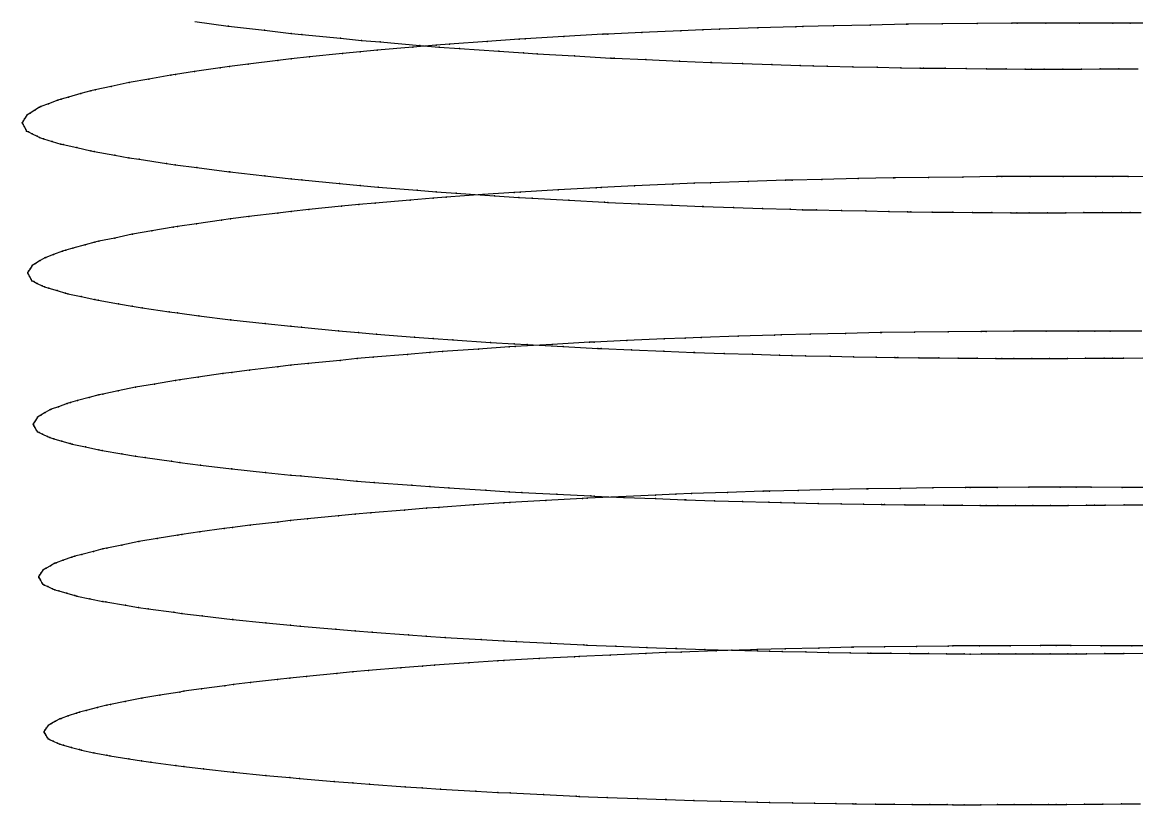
# Model space of a CAD drawing. Extents: x 0 to 4.67, y -4.5 to 1.66.
# Drawn here: x 0.237 to 0.756, y -3.523 to -3.159 of the extents above; entities that cross this region are included whole.
import ezdxf

# ---------------------------------------------------------------- set-up
doc = ezdxf.new("R2010")
doc.units = 0
doc.layers.get('0').update_dxf_attribs({"linetype": 'CONTINUOUS'})

msp = doc.modelspace()

# ---------------------------------------------------------------- linework, layer by layer
at = {"color": 4}
for points in [[(0.31706, -3.15829), (0.3325, -3.16037), (0.33269, -3.16039), (0.34942, -3.16234), (0.36186, -3.16379), (0.36692, -3.16429), (0.38496, -3.1661), (0.39471, -3.16707), (0.40336, -3.16781), (0.42192, -3.16938), (0.43089, -3.17015), (0.44043, -3.17082), (0.45871, -3.17212), (0.47023, -3.17294), (0.47661, -3.17331), (0.49403, -3.17431), (0.51092, -3.17528), (0.51252, -3.17537), (0.52723, -3.17603), (0.5429, -3.17674), (0.55758, -3.17739), (0.55793, -3.1774), (0.57232, -3.17787), (0.58606, -3.17832), (0.59919, -3.17874), (0.60519, -3.17894), (0.61173, -3.17907), (0.62371, -3.17932), (0.63517, -3.17956), (0.64614, -3.17978), (0.6551, -3.17997), (0.65666, -3.17998), (0.66678, -3.18008), (0.67655, -3.18017), (0.686, -3.18026), (0.69518, -3.18034), (0.70414, -3.18042), (0.7071, -3.18045), (0.71294, -3.18044), (0.72164, -3.18042), (0.7303, -3.1804), (0.73899, -3.18038), (0.7478, -3.18036), (0.75684, -3.18034)], [(0.76049, -3.15903), (0.75305, -3.15897), (0.74501, -3.15897), (0.72946, -3.15898), (0.71377, -3.15899), (0.7003, -3.15901), (0.69789, -3.15903), (0.68178, -3.1592), (0.66542, -3.15938), (0.64934, -3.15955), (0.64878, -3.15956), (0.63187, -3.15992), (0.61468, -3.16029), (0.60042, -3.1606), (0.59723, -3.1607), (0.57954, -3.16127), (0.56164, -3.16186), (0.55376, -3.16212), (0.54359, -3.16257), (0.52544, -3.16338), (0.50959, -3.1641), (0.50725, -3.16423), (0.48909, -3.16528), (0.47106, -3.16632), (0.46815, -3.16649), (0.45326, -3.16755), (0.43576, -3.16881), (0.42959, -3.16926), (0.41865, -3.17021), (0.40201, -3.17165), (0.39413, -3.17234), (0.38589, -3.17319), (0.3704, -3.1748), (0.36193, -3.17569), (0.35568, -3.17646), (0.34181, -3.17817), (0.33315, -3.17924), (0.32886, -3.17987), (0.31685, -3.18163), (0.30793, -3.18294), (0.30578, -3.18332), (0.29564, -3.1851), (0.28637, -3.18674), (0.28637, -3.18674), (0.27798, -3.18854), (0.27049, -3.19016), (0.26857, -3.19058), (0.26387, -3.19187), (0.25809, -3.19347), (0.25465, -3.19443), (0.2531, -3.195), (0.24882, -3.1966), (0.24526, -3.19794), (0.24467, -3.19817), (0.24243, -3.19956), (0.24027, -3.20093), (0.23871, -3.20193), (0.23866, -3.20197), (0.23766, -3.20359), (0.23702, -3.20468), (0.23668, -3.20527), (0.23658, -3.20548), (0.23667, -3.20568), (0.23693, -3.20621), (0.23742, -3.20715), (0.23821, -3.20864), (0.23859, -3.20934), (0.23941, -3.20975), (0.24112, -3.21059), (0.24346, -3.21172), (0.2446, -3.21227), (0.24654, -3.21288), (0.25054, -3.21412), (0.25459, -3.21536), (0.25561, -3.2156), (0.26202, -3.21706), (0.26851, -3.21852), (0.27006, -3.21881), (0.27978, -3.22058), (0.2863, -3.22176), (0.29106, -3.22249), (0.30383, -3.22444), (0.30786, -3.22505), (0.31795, -3.22637), (0.33309, -3.22835), (0.33328, -3.22837), (0.34968, -3.23022), (0.36187, -3.23159), (0.36683, -3.23207), (0.3845, -3.23378), (0.39406, -3.23471), (0.40254, -3.23541), (0.42073, -3.2369), (0.42953, -3.23762), (0.43888, -3.23827), (0.45679, -3.2395), (0.46808, -3.24027), (0.47433, -3.24062), (0.49141, -3.24158), (0.50797, -3.2425), (0.50953, -3.24258), (0.52394, -3.24321), (0.53931, -3.24388), (0.5537, -3.2445), (0.55404, -3.24451), (0.56814, -3.24496), (0.58161, -3.24538), (0.59448, -3.24579), (0.60036, -3.24597), (0.60677, -3.2461), (0.61851, -3.24634), (0.62974, -3.24657), (0.6405, -3.24678), (0.64928, -3.24696), (0.65081, -3.24697), (0.66073, -3.24706), (0.6703, -3.24715), (0.67956, -3.24723), (0.68856, -3.24732), (0.69734, -3.24739), (0.70024, -3.24742), (0.70597, -3.24741), (0.7145, -3.24739), (0.72298, -3.24738), (0.7315, -3.24736), (0.74014, -3.24734), (0.74899, -3.24732), (0.75299, -3.24731), (0.75819, -3.24725)], [(0.76733, -3.2306), (0.75217, -3.2305), (0.74489, -3.23045), (0.73702, -3.23046), (0.72179, -3.23048), (0.70642, -3.23051), (0.69323, -3.23054), (0.69087, -3.23056), (0.67509, -3.23074), (0.65907, -3.23092), (0.64333, -3.2311), (0.64278, -3.23111), (0.62622, -3.23147), (0.60938, -3.23184), (0.59542, -3.23215), (0.59229, -3.23225), (0.57497, -3.23281), (0.55745, -3.23339), (0.54973, -3.23365), (0.53977, -3.23409), (0.52199, -3.23488), (0.50648, -3.23558), (0.50418, -3.23571), (0.4864, -3.23673), (0.46875, -3.23774), (0.46589, -3.23791), (0.45131, -3.23894), (0.43417, -3.24016), (0.42813, -3.24059), (0.41742, -3.24151), (0.40112, -3.2429), (0.39341, -3.24357), (0.38534, -3.24439), (0.37017, -3.24595), (0.36188, -3.2468), (0.35575, -3.24754), (0.34217, -3.24919), (0.33369, -3.25022), (0.32949, -3.25082), (0.31773, -3.25252), (0.30899, -3.25379), (0.30689, -3.25415), (0.29696, -3.25586), (0.28789, -3.25744), (0.28788, -3.25744), (0.27967, -3.25917), (0.27233, -3.26072), (0.27045, -3.26113), (0.26585, -3.26236), (0.26019, -3.26389), (0.25682, -3.26482), (0.2553, -3.26537), (0.25111, -3.26689), (0.24763, -3.26818), (0.24704, -3.2684), (0.24485, -3.26973), (0.24274, -3.27103), (0.24121, -3.272), (0.24116, -3.27204), (0.24018, -3.27358), (0.23955, -3.27461), (0.23922, -3.27519), (0.23913, -3.27542), (0.23921, -3.27563), (0.23947, -3.27614), (0.23995, -3.27704), (0.24072, -3.27845), (0.2411, -3.27911), (0.24189, -3.27951), (0.24357, -3.28032), (0.24586, -3.28141), (0.24698, -3.28193), (0.24888, -3.28252), (0.25279, -3.28371), (0.25676, -3.28489), (0.25776, -3.28512), (0.26404, -3.28651), (0.27039, -3.2879), (0.27192, -3.28818), (0.28143, -3.28986), (0.28782, -3.29099), (0.29248, -3.29168), (0.30498, -3.29353), (0.30893, -3.29411), (0.31881, -3.29537), (0.33363, -3.29724), (0.33382, -3.29726), (0.34987, -3.29901), (0.36182, -3.30031), (0.36667, -3.30077), (0.38398, -3.30239), (0.39334, -3.30326), (0.40164, -3.30392), (0.41945, -3.30534), (0.42807, -3.30602), (0.43723, -3.30663), (0.45477, -3.3078), (0.46583, -3.30853), (0.47195, -3.30886), (0.48867, -3.30977), (0.50489, -3.31064), (0.50641, -3.31072), (0.52053, -3.31132), (0.53558, -3.31195), (0.54967, -3.31254), (0.55, -3.31255), (0.56381, -3.31297), (0.577, -3.31338), (0.58961, -3.31376), (0.59536, -3.31393), (0.60164, -3.31406), (0.61314, -3.31429), (0.62413, -3.3145), (0.63467, -3.31471), (0.64326, -3.31487), (0.64477, -3.31489), (0.65448, -3.31498), (0.66385, -3.31506), (0.67292, -3.31514), (0.68173, -3.31522), (0.69034, -3.31529), (0.69317, -3.31532), (0.69878, -3.31531), (0.70713, -3.3153), (0.71544, -3.31528), (0.72378, -3.31527), (0.73224, -3.31525), (0.74091, -3.31523), (0.74483, -3.31522), (0.74992, -3.31516), (0.75893, -3.31505)], [(0.75847, -3.30266), (0.74364, -3.30258), (0.73651, -3.30254), (0.72881, -3.30255), (0.7139, -3.30259), (0.69887, -3.30263), (0.68597, -3.30267), (0.68365, -3.30269), (0.66822, -3.30287), (0.65254, -3.30306), (0.63714, -3.30326), (0.63661, -3.30327), (0.6204, -3.30362), (0.60393, -3.30399), (0.59027, -3.3043), (0.58721, -3.3044), (0.57026, -3.30495), (0.55312, -3.30552), (0.54556, -3.30578), (0.53582, -3.3062), (0.51843, -3.30698), (0.50325, -3.30766), (0.501, -3.30779), (0.4836, -3.30877), (0.46633, -3.30976), (0.46354, -3.30992), (0.44927, -3.31092), (0.4325, -3.3121), (0.4266, -3.31252), (0.41612, -3.3134), (0.40017, -3.31475), (0.39262, -3.3154), (0.38472, -3.31619), (0.36989, -3.31768), (0.36177, -3.31851), (0.35578, -3.31922), (0.34249, -3.3208), (0.3342, -3.3218), (0.33008, -3.32238), (0.31858, -3.324), (0.31003, -3.32523), (0.30797, -3.32557), (0.29825, -3.32722), (0.28938, -3.32873), (0.28937, -3.32874), (0.28134, -3.33039), (0.27416, -3.33188), (0.27232, -3.33227), (0.26782, -3.33345), (0.26228, -3.33492), (0.25898, -3.3358), (0.25749, -3.33633), (0.2534, -3.33779), (0.24999, -3.33902), (0.24942, -3.33923), (0.24727, -3.3405), (0.2452, -3.34174), (0.24371, -3.34267), (0.24366, -3.34271), (0.24271, -3.34416), (0.24209, -3.34515), (0.24176, -3.34572), (0.24167, -3.34595), (0.24175, -3.34617), (0.242, -3.34667), (0.24247, -3.34753), (0.24324, -3.34886), (0.2436, -3.34948), (0.24438, -3.34987), (0.24602, -3.35066), (0.24826, -3.35169), (0.24936, -3.35219), (0.25122, -3.35276), (0.25504, -3.35389), (0.25892, -3.35502), (0.2599, -3.35524), (0.26605, -3.35657), (0.27226, -3.35789), (0.27375, -3.35815), (0.28306, -3.35976), (0.28931, -3.36082), (0.29387, -3.36148), (0.3061, -3.36323), (0.30996, -3.36378), (0.31963, -3.36497), (0.33413, -3.36674), (0.33432, -3.36676), (0.35003, -3.36842), (0.36171, -3.36964), (0.36646, -3.37007), (0.3834, -3.3716), (0.39256, -3.37243), (0.40067, -3.37305), (0.4181, -3.37439), (0.42653, -3.37504), (0.43549, -3.37561), (0.45265, -3.37671), (0.46348, -3.3774), (0.46946, -3.37772), (0.48583, -3.37857), (0.50169, -3.37939), (0.50318, -3.37947), (0.517, -3.38004), (0.53172, -3.38064), (0.5455, -3.38119), (0.54583, -3.3812), (0.55934, -3.38161), (0.57225, -3.38199), (0.58458, -3.38235), (0.59021, -3.38252), (0.59635, -3.38264), (0.6076, -3.38285), (0.61836, -3.38306), (0.62867, -3.38325), (0.63708, -3.38341), (0.63855, -3.38342), (0.64805, -3.38351), (0.65722, -3.38359), (0.66609, -3.38367), (0.67471, -3.38374), (0.68313, -3.38381), (0.68591, -3.38384), (0.6914, -3.38383), (0.69957, -3.38382), (0.7077, -3.38381), (0.71586, -3.38379), (0.72413, -3.38378), (0.73262, -3.38376), (0.73645, -3.38376), (0.74143, -3.3837), (0.75025, -3.3836), (0.75923, -3.38349)], [(0.76391, -3.37548), (0.74932, -3.3754), (0.73482, -3.37533), (0.72786, -3.3753), (0.72033, -3.37532), (0.70576, -3.37537), (0.69107, -3.37542), (0.67846, -3.37547), (0.6762, -3.3755), (0.66112, -3.37568), (0.64579, -3.37588), (0.63074, -3.37608), (0.63021, -3.37609), (0.61438, -3.37644), (0.59828, -3.37681), (0.58493, -3.37712), (0.58194, -3.37722), (0.56537, -3.37776), (0.54861, -3.37832), (0.54123, -3.37857), (0.53171, -3.37899), (0.51471, -3.37974), (0.49987, -3.38041), (0.49768, -3.38053), (0.48068, -3.38149), (0.46379, -3.38245), (0.46106, -3.38261), (0.44712, -3.38357), (0.43073, -3.38471), (0.42496, -3.38512), (0.41471, -3.38596), (0.39913, -3.38727), (0.39175, -3.38789), (0.38403, -3.38865), (0.36953, -3.39009), (0.3616, -3.39088), (0.35574, -3.39156), (0.34275, -3.39308), (0.33465, -3.39404), (0.33063, -3.3946), (0.31938, -3.39616), (0.31102, -3.39733), (0.30902, -3.39766), (0.29952, -3.39924), (0.29084, -3.4007), (0.29084, -3.4007), (0.28298, -3.40228), (0.27597, -3.40371), (0.27417, -3.40408), (0.26977, -3.40521), (0.26436, -3.40661), (0.26114, -3.40746), (0.25968, -3.40796), (0.25568, -3.40935), (0.25234, -3.41053), (0.25179, -3.41073), (0.24969, -3.41193), (0.24767, -3.41312), (0.24621, -3.41401), (0.24616, -3.41405), (0.24523, -3.41542), (0.24462, -3.41636), (0.2443, -3.41692), (0.24422, -3.41716), (0.2443, -3.41738), (0.24454, -3.41787), (0.245, -3.41869), (0.24574, -3.41994), (0.2461, -3.42052), (0.24686, -3.42091), (0.24846, -3.42166), (0.25065, -3.42265), (0.25173, -3.42312), (0.25355, -3.42367), (0.25728, -3.42476), (0.26108, -3.42583), (0.26203, -3.42604), (0.26804, -3.42731), (0.27411, -3.42856), (0.27557, -3.42881), (0.28467, -3.43033), (0.29078, -3.43133), (0.29523, -3.43196), (0.30719, -3.43361), (0.31096, -3.43413), (0.32041, -3.43525), (0.33459, -3.43692), (0.33476, -3.43694), (0.35012, -3.43851), (0.36154, -3.43966), (0.36618, -3.44007), (0.38273, -3.44151), (0.39169, -3.44228), (0.39962, -3.44288), (0.41666, -3.44414), (0.4249, -3.44474), (0.43365, -3.44529), (0.45043, -3.44633), (0.461, -3.44697), (0.46685, -3.44727), (0.48285, -3.44808), (0.49835, -3.44885), (0.49981, -3.44892), (0.51331, -3.44946), (0.5277, -3.45002), (0.54117, -3.45055), (0.54149, -3.45056), (0.5547, -3.45094), (0.56731, -3.4513), (0.57937, -3.45165), (0.58487, -3.4518), (0.59087, -3.45191), (0.60187, -3.45212), (0.61238, -3.45231), (0.62245, -3.4525), (0.63068, -3.45265), (0.63211, -3.45266), (0.6414, -3.45274), (0.65036, -3.45282), (0.65904, -3.4529), (0.66746, -3.45297), (0.67569, -3.45304), (0.6784, -3.45306), (0.68377, -3.45305), (0.69175, -3.45305), (0.6997, -3.45304), (0.70768, -3.45302), (0.71576, -3.45301), (0.72405, -3.453), (0.7278, -3.45299), (0.73267, -3.45294), (0.74128, -3.45284), (0.75007, -3.45275), (0.75901, -3.45265)], [(0.76823, -3.44931), (0.7538, -3.44924), (0.73956, -3.44918), (0.72542, -3.44913), (0.71862, -3.44911), (0.71128, -3.44913), (0.69707, -3.44919), (0.68273, -3.44925), (0.67043, -3.44931), (0.66822, -3.44934), (0.65351, -3.44953), (0.63856, -3.44973), (0.62387, -3.44994), (0.62336, -3.44995), (0.60791, -3.4503), (0.5922, -3.45066), (0.57917, -3.45097), (0.57626, -3.45107), (0.56009, -3.4516), (0.54375, -3.45215), (0.53655, -3.4524), (0.52725, -3.4528), (0.51067, -3.45354), (0.49619, -3.45419), (0.49405, -3.45431), (0.47746, -3.45523), (0.46099, -3.45616), (0.45833, -3.45631), (0.44472, -3.45724), (0.42873, -3.45834), (0.4231, -3.45873), (0.4131, -3.45955), (0.3979, -3.4608), (0.3907, -3.4614), (0.38317, -3.46213), (0.36902, -3.46351), (0.36129, -3.46427), (0.35557, -3.46492), (0.3429, -3.46638), (0.33499, -3.4673), (0.33107, -3.46783), (0.3201, -3.46933), (0.31194, -3.47045), (0.30999, -3.47077), (0.30072, -3.47227), (0.29225, -3.47367), (0.29224, -3.47367), (0.28458, -3.47518), (0.27774, -3.47655), (0.27599, -3.47691), (0.27169, -3.47798), (0.26641, -3.47932), (0.26327, -3.48013), (0.26185, -3.4806), (0.25794, -3.48192), (0.25469, -3.48305), (0.25415, -3.48325), (0.2521, -3.48438), (0.25013, -3.48551), (0.2487, -3.48636), (0.24865, -3.4864), (0.24775, -3.48769), (0.24716, -3.48859), (0.24685, -3.48913), (0.24676, -3.48938), (0.24684, -3.48961), (0.24708, -3.49008), (0.24753, -3.49085), (0.24825, -3.49203), (0.2486, -3.49257), (0.24934, -3.49295), (0.2509, -3.49368), (0.25304, -3.49462), (0.25409, -3.49507), (0.25586, -3.49559), (0.25951, -3.49663), (0.26321, -3.49764), (0.26414, -3.49784), (0.27, -3.49905), (0.27593, -3.50023), (0.27735, -3.50047), (0.28623, -3.5019), (0.29219, -3.50285), (0.29653, -3.50344), (0.3082, -3.505), (0.31188, -3.50548), (0.3211, -3.50655), (0.33493, -3.50812), (0.3351, -3.50813), (0.35008, -3.50961), (0.36123, -3.51069), (0.36575, -3.51108), (0.38191, -3.51243), (0.39064, -3.51316), (0.39838, -3.51372), (0.415, -3.5149), (0.42304, -3.51547), (0.43158, -3.51598), (0.44795, -3.51695), (0.45827, -3.51756), (0.46398, -3.51784), (0.47958, -3.5186), (0.49471, -3.51933), (0.49613, -3.5194), (0.5093, -3.5199), (0.52334, -3.52043), (0.53649, -3.52092), (0.5368, -3.52093), (0.54968, -3.52129), (0.56199, -3.52164), (0.57375, -3.52196), (0.57912, -3.5221), (0.58498, -3.52221), (0.5957, -3.52241), (0.60596, -3.52259), (0.61579, -3.52277), (0.62381, -3.52291), (0.62521, -3.52292), (0.63428, -3.523), (0.64302, -3.52308), (0.65148, -3.52315), (0.6597, -3.52321), (0.66773, -3.52328), (0.67037, -3.5233), (0.67561, -3.5233), (0.6834, -3.52329), (0.69115, -3.52328), (0.69893, -3.52327), (0.70682, -3.52326), (0.71491, -3.52325), (0.71857, -3.52324), (0.72332, -3.5232), (0.73172, -3.52311), (0.74029, -3.52302), (0.74902, -3.52293), (0.75792, -3.52283)]]:
    msp.add_lwpolyline(points, dxfattribs=at)
at = {"color": 2}
for p in [(0.3325, -3.16037, 55.346), (0.33269, -3.16039, 55.346), (0.34942, -3.16234, 55.346), (0.36186, -3.16379, 55.346), (0.52544, -3.16338, 56.527), (0.54359, -3.16257, 56.527), (0.55376, -3.16212, 56.527), (0.56164, -3.16186, 56.527), (0.57954, -3.16127, 56.527), (0.59723, -3.1607, 56.527), (0.60042, -3.1606, 56.527), (0.61468, -3.16029, 56.527), (0.63187, -3.15992, 56.527), (0.64878, -3.15956, 56.527), (0.64934, -3.15955, 56.527), (0.66542, -3.15938, 56.527), (0.68178, -3.1592, 56.527), (0.69789, -3.15903, 56.527), (0.7003, -3.15901, 56.527), (0.71377, -3.15899, 56.527), (0.72946, -3.15898, 56.527), (0.74501, -3.15897, 56.527), (0.75305, -3.15897, 56.527), (0.36692, -3.16429, 55.346), (0.38496, -3.1661, 55.346), (0.39471, -3.16707, 55.346), (0.40336, -3.16781, 55.346), (0.43576, -3.16881, 56.527), (0.45326, -3.16755, 56.527), (0.46815, -3.16649, 56.527), (0.47106, -3.16632, 56.527), (0.48909, -3.16528, 56.527), (0.50725, -3.16423, 56.527), (0.50959, -3.1641, 56.527), (0.38589, -3.17319, 56.527), (0.39413, -3.17234, 56.527), (0.40201, -3.17165, 56.527), (0.41865, -3.17021, 56.527), (0.42192, -3.16938, 55.346), (0.42959, -3.16926, 56.527), (0.43089, -3.17015, 55.346), (0.44043, -3.17082, 55.346), (0.45871, -3.17212, 55.346), (0.47023, -3.17294, 55.346), (0.47661, -3.17331, 55.346), (0.33315, -3.17924, 56.527), (0.34181, -3.17817, 56.527), (0.35568, -3.17646, 56.527), (0.36193, -3.17569, 56.527), (0.3704, -3.1748, 56.527), (0.49403, -3.17431, 55.346), (0.51092, -3.17528, 55.346), (0.51252, -3.17537, 55.346), (0.52723, -3.17603, 55.346), (0.5429, -3.17674, 55.346), (0.55758, -3.17739, 55.346), (0.55793, -3.1774, 55.346), (0.57232, -3.17787, 55.346), (0.58606, -3.17832, 55.346), (0.59919, -3.17874, 55.346), (0.60519, -3.17894, 55.346), (0.61173, -3.17907, 55.346), (0.62371, -3.17932, 55.346), (0.30578, -3.18332, 56.527), (0.30793, -3.18294, 56.527), (0.31685, -3.18163, 56.527), (0.32886, -3.17987, 56.527), (0.63517, -3.17956, 55.346), (0.64614, -3.17978, 55.346), (0.6551, -3.17997, 55.346), (0.65666, -3.17998, 55.346), (0.66678, -3.18008, 55.346), (0.67655, -3.18017, 55.346), (0.686, -3.18026, 55.346), (0.69518, -3.18034, 55.346), (0.70414, -3.18042, 55.346), (0.7071, -3.18045, 55.346), (0.71294, -3.18044, 55.346), (0.72164, -3.18042, 55.346), (0.7303, -3.1804, 55.346), (0.73899, -3.18038, 55.346), (0.7478, -3.18036, 55.346), (0.27798, -3.18854, 56.527), (0.28637, -3.18674, 56.527), (0.28637, -3.18674, 56.527), (0.29564, -3.1851, 56.527), (0.25465, -3.19443, 56.527), (0.25809, -3.19347, 56.527), (0.26387, -3.19187, 56.527), (0.26857, -3.19058, 56.527), (0.27049, -3.19016, 56.527), (0.24243, -3.19956, 56.527), (0.24467, -3.19817, 56.527), (0.24526, -3.19794, 56.527), (0.24882, -3.1966, 56.527), (0.2531, -3.195, 56.527), (0.23668, -3.20527, 56.527), (0.23702, -3.20468, 56.527), (0.23766, -3.20359, 56.527), (0.23866, -3.20197, 56.527), (0.23871, -3.20193, 56.527), (0.24027, -3.20093, 56.527), (0.23658, -3.20548, 56.527), (0.23667, -3.20568, 56.527), (0.23693, -3.20621, 56.527), (0.23742, -3.20715, 56.527), (0.23821, -3.20864, 56.527), (0.23859, -3.20934, 56.527), (0.23941, -3.20975, 56.527), (0.24112, -3.21059, 56.527), (0.24346, -3.21172, 56.527), (0.2446, -3.21227, 56.527), (0.24654, -3.21288, 56.527), (0.25054, -3.21412, 56.527), (0.25459, -3.21536, 56.527), (0.25561, -3.2156, 56.527), (0.26202, -3.21706, 56.527), (0.26851, -3.21852, 56.527), (0.27006, -3.21881, 56.527), (0.27978, -3.22058, 56.527), (0.2863, -3.22176, 56.527), (0.29106, -3.22249, 56.527), (0.30383, -3.22444, 56.527), (0.30786, -3.22505, 56.527), (0.31795, -3.22637, 56.527), (0.33309, -3.22835, 56.527), (0.33328, -3.22837, 56.527), (0.34968, -3.23022, 56.527), (0.64278, -3.23111, 57.7205), (0.64333, -3.2311, 57.7205), (0.65907, -3.23092, 57.7205), (0.67509, -3.23074, 57.7205), (0.69087, -3.23056, 57.7205), (0.69323, -3.23054, 57.7205), (0.70642, -3.23051, 57.7205), (0.72179, -3.23048, 57.7205), (0.73702, -3.23046, 57.7205), (0.74489, -3.23045, 57.7205), (0.75217, -3.2305, 57.7205), (0.36187, -3.23159, 56.527), (0.36683, -3.23207, 56.527), (0.3845, -3.23378, 56.527), (0.39406, -3.23471, 56.527), (0.40254, -3.23541, 56.527), (0.50418, -3.23571, 57.7205), (0.50648, -3.23558, 57.7205), (0.52199, -3.23488, 57.7205), (0.53977, -3.23409, 57.7205), (0.54973, -3.23365, 57.7205), (0.55745, -3.23339, 57.7205), (0.57497, -3.23281, 57.7205), (0.59229, -3.23225, 57.7205), (0.59542, -3.23215, 57.7205), (0.60938, -3.23184, 57.7205), (0.62622, -3.23147, 57.7205), (0.41742, -3.24151, 57.7205), (0.42073, -3.2369, 56.527), (0.42813, -3.24059, 57.7205), (0.42953, -3.23762, 56.527), (0.43417, -3.24016, 57.7205), (0.43888, -3.23827, 56.527), (0.45131, -3.23894, 57.7205), (0.45679, -3.2395, 56.527), (0.46589, -3.23791, 57.7205), (0.46808, -3.24027, 56.527), (0.46875, -3.23774, 57.7205), (0.47433, -3.24062, 56.527), (0.4864, -3.23673, 57.7205), (0.49141, -3.24158, 56.527), (0.36188, -3.2468, 57.7205), (0.37017, -3.24595, 57.7205), (0.38534, -3.24439, 57.7205), (0.39341, -3.24357, 57.7205), (0.40112, -3.2429, 57.7205), (0.50797, -3.2425, 56.527), (0.50953, -3.24258, 56.527), (0.52394, -3.24321, 56.527), (0.53931, -3.24388, 56.527), (0.5537, -3.2445, 56.527), (0.55404, -3.24451, 56.527), (0.56814, -3.24496, 56.527), (0.58161, -3.24538, 56.527), (0.59448, -3.24579, 56.527), (0.60036, -3.24597, 56.527), (0.60677, -3.2461, 56.527), (0.61851, -3.24634, 56.527), (0.62974, -3.24657, 56.527), (0.6405, -3.24678, 56.527), (0.32949, -3.25082, 57.7205), (0.33369, -3.25022, 57.7205), (0.34217, -3.24919, 57.7205), (0.35575, -3.24754, 57.7205), (0.64928, -3.24696, 56.527), (0.65081, -3.24697, 56.527), (0.66073, -3.24706, 56.527), (0.6703, -3.24715, 56.527), (0.67956, -3.24723, 56.527), (0.68856, -3.24732, 56.527), (0.69734, -3.24739, 56.527), (0.70024, -3.24742, 56.527), (0.70597, -3.24741, 56.527), (0.7145, -3.24739, 56.527), (0.72298, -3.24738, 56.527), (0.7315, -3.24736, 56.527), (0.74014, -3.24734, 56.527), (0.74899, -3.24732, 56.527), (0.75299, -3.24731, 56.527), (0.29696, -3.25586, 57.7205), (0.30689, -3.25415, 57.7205), (0.30899, -3.25379, 57.7205), (0.31773, -3.25252, 57.7205), (0.26585, -3.26236, 57.7205), (0.27045, -3.26113, 57.7205), (0.27233, -3.26072, 57.7205), (0.27967, -3.25917, 57.7205), (0.28788, -3.25744, 57.7205), (0.28789, -3.25744, 57.7205), (0.25111, -3.26689, 57.7205), (0.2553, -3.26537, 57.7205), (0.25682, -3.26482, 57.7205), (0.26019, -3.26389, 57.7205), (0.24116, -3.27204, 57.7205), (0.24121, -3.272, 57.7205), (0.24274, -3.27103, 57.7205), (0.24485, -3.26973, 57.7205), (0.24704, -3.2684, 57.7205), (0.24763, -3.26818, 57.7205), (0.23913, -3.27542, 57.7205), (0.23921, -3.27563, 57.7205), (0.23922, -3.27519, 57.7205), (0.23947, -3.27614, 57.7205), (0.23955, -3.27461, 57.7205), (0.23995, -3.27704, 57.7205), (0.24018, -3.27358, 57.7205), (0.24072, -3.27845, 57.7205), (0.2411, -3.27911, 57.7205), (0.24189, -3.27951, 57.7205), (0.24357, -3.28032, 57.7205), (0.24586, -3.28141, 57.7205), (0.24698, -3.28193, 57.7205), (0.24888, -3.28252, 57.7205), (0.25279, -3.28371, 57.7205), (0.25676, -3.28489, 57.7205), (0.25776, -3.28512, 57.7205), (0.26404, -3.28651, 57.7205), (0.27039, -3.2879, 57.7205), (0.27192, -3.28818, 57.7205), (0.28143, -3.28986, 57.7205), (0.28782, -3.29099, 57.7205), (0.29248, -3.29168, 57.7205), (0.30498, -3.29353, 57.7205), (0.30893, -3.29411, 57.7205), (0.31881, -3.29537, 57.7205), (0.33363, -3.29724, 57.7205), (0.33382, -3.29726, 57.7205), (0.34987, -3.29901, 57.7205), (0.36182, -3.30031, 57.7205), (0.36667, -3.30077, 57.7205), (0.38398, -3.30239, 57.7205), (0.39334, -3.30326, 57.7205), (0.40164, -3.30392, 57.7205), (0.60393, -3.30399, 58.9265), (0.6204, -3.30362, 58.9265), (0.63661, -3.30327, 58.9265), (0.63714, -3.30326, 58.9265), (0.65254, -3.30306, 58.9265), (0.66822, -3.30287, 58.9265), (0.68365, -3.30269, 58.9265), (0.68597, -3.30267, 58.9265), (0.69887, -3.30263, 58.9265), (0.7139, -3.30259, 58.9265), (0.72881, -3.30255, 58.9265), (0.73651, -3.30254, 58.9265), (0.74364, -3.30258, 58.9265), (0.41945, -3.30534, 57.7205), (0.42807, -3.30602, 57.7205), (0.43723, -3.30663, 57.7205), (0.45477, -3.3078, 57.7205), (0.46583, -3.30853, 57.7205), (0.47195, -3.30886, 57.7205), (0.4836, -3.30877, 58.9265), (0.501, -3.30779, 58.9265), (0.50325, -3.30766, 58.9265), (0.51843, -3.30698, 58.9265), (0.53582, -3.3062, 58.9265), (0.54556, -3.30578, 58.9265), (0.55312, -3.30552, 58.9265), (0.57026, -3.30495, 58.9265), (0.58721, -3.3044, 58.9265), (0.59027, -3.3043, 58.9265), (0.41612, -3.3134, 58.9265), (0.4266, -3.31252, 58.9265), (0.4325, -3.3121, 58.9265), (0.44927, -3.31092, 58.9265), (0.46354, -3.30992, 58.9265), (0.46633, -3.30976, 58.9265), (0.48867, -3.30977, 57.7205), (0.50489, -3.31064, 57.7205), (0.50641, -3.31072, 57.7205), (0.52053, -3.31132, 57.7205), (0.53558, -3.31195, 57.7205), (0.54967, -3.31254, 57.7205), (0.55, -3.31255, 57.7205), (0.56381, -3.31297, 57.7205), (0.577, -3.31338, 57.7205), (0.58961, -3.31376, 57.7205), (0.59536, -3.31393, 57.7205), (0.60164, -3.31406, 57.7205), (0.61314, -3.31429, 57.7205), (0.35578, -3.31922, 58.9265), (0.36177, -3.31851, 58.9265), (0.36989, -3.31768, 58.9265), (0.38472, -3.31619, 58.9265), (0.39262, -3.3154, 58.9265), (0.40017, -3.31475, 58.9265), (0.62413, -3.3145, 57.7205), (0.63467, -3.31471, 57.7205), (0.64326, -3.31487, 57.7205), (0.64477, -3.31489, 57.7205), (0.65448, -3.31498, 57.7205), (0.66385, -3.31506, 57.7205), (0.67292, -3.31514, 57.7205), (0.68173, -3.31522, 57.7205), (0.69034, -3.31529, 57.7205), (0.69317, -3.31532, 57.7205), (0.69878, -3.31531, 57.7205), (0.70713, -3.3153, 57.7205), (0.71544, -3.31528, 57.7205), (0.72378, -3.31527, 57.7205), (0.73224, -3.31525, 57.7205), (0.74091, -3.31523, 57.7205), (0.74483, -3.31522, 57.7205), (0.74992, -3.31516, 57.7205), (0.31858, -3.324, 58.9265), (0.33008, -3.32238, 58.9265), (0.3342, -3.3218, 58.9265), (0.34249, -3.3208, 58.9265), (0.28937, -3.32874, 58.9265), (0.28938, -3.32873, 58.9265), (0.29825, -3.32722, 58.9265), (0.30797, -3.32557, 58.9265), (0.31003, -3.32523, 58.9265), (0.26228, -3.33492, 58.9265), (0.26782, -3.33345, 58.9265), (0.27232, -3.33227, 58.9265), (0.27416, -3.33188, 58.9265), (0.28134, -3.33039, 58.9265), (0.24942, -3.33923, 58.9265), (0.24999, -3.33902, 58.9265), (0.2534, -3.33779, 58.9265), (0.25749, -3.33633, 58.9265), (0.25898, -3.3358, 58.9265), (0.24209, -3.34515, 58.9265), (0.24271, -3.34416, 58.9265), (0.24366, -3.34271, 58.9265), (0.24371, -3.34267, 58.9265), (0.2452, -3.34174, 58.9265), (0.24727, -3.3405, 58.9265), (0.24167, -3.34595, 58.9265), (0.24175, -3.34617, 58.9265), (0.24176, -3.34572, 58.9265), (0.242, -3.34667, 58.9265), (0.24247, -3.34753, 58.9265), (0.24324, -3.34886, 58.9265), (0.2436, -3.34948, 58.9265), (0.24438, -3.34987, 58.9265), (0.24602, -3.35066, 58.9265), (0.24826, -3.35169, 58.9265), (0.24936, -3.35219, 58.9265), (0.25122, -3.35276, 58.9265), (0.25504, -3.35389, 58.9265), (0.25892, -3.35502, 58.9265), (0.2599, -3.35524, 58.9265), (0.26605, -3.35657, 58.9265), (0.27226, -3.35789, 58.9265), (0.27375, -3.35815, 58.9265), (0.28306, -3.35976, 58.9265), (0.28931, -3.36082, 58.9265), (0.29387, -3.36148, 58.9265), (0.3061, -3.36323, 58.9265), (0.30996, -3.36378, 58.9265), (0.31963, -3.36497, 58.9265), (0.33413, -3.36674, 58.9265), (0.33432, -3.36676, 58.9265), (0.35003, -3.36842, 58.9265), (0.36171, -3.36964, 58.9265), (0.36646, -3.37007, 58.9265), (0.3834, -3.3716, 58.9265), (0.39256, -3.37243, 58.9265), (0.40067, -3.37305, 58.9265), (0.4181, -3.37439, 58.9265), (0.42653, -3.37504, 58.9265), (0.43549, -3.37561, 58.9265), (0.45265, -3.37671, 58.9265), (0.61438, -3.37644, 60.1449), (0.63021, -3.37609, 60.1449), (0.63074, -3.37608, 60.1449), (0.64579, -3.37588, 60.1449), (0.66112, -3.37568, 60.1449), (0.6762, -3.3755, 60.1449), (0.67846, -3.37547, 60.1449), (0.69107, -3.37542, 60.1449), (0.70576, -3.37537, 60.1449), (0.72033, -3.37532, 60.1449), (0.72786, -3.3753, 60.1449), (0.73482, -3.37533, 60.1449), (0.74932, -3.3754, 60.1449), (0.46348, -3.3774, 58.9265), (0.46946, -3.37772, 58.9265), (0.48068, -3.38149, 60.1449), (0.48583, -3.37857, 58.9265), (0.49768, -3.38053, 60.1449), (0.49987, -3.38041, 60.1449), (0.50169, -3.37939, 58.9265), (0.50318, -3.37947, 58.9265), (0.51471, -3.37974, 60.1449), (0.517, -3.38004, 58.9265), (0.53171, -3.37899, 60.1449), (0.53172, -3.38064, 58.9265), (0.54123, -3.37857, 60.1449), (0.5455, -3.38119, 58.9265), (0.54583, -3.3812, 58.9265), (0.54861, -3.37832, 60.1449), (0.55934, -3.38161, 58.9265), (0.56537, -3.37776, 60.1449), (0.57225, -3.38199, 58.9265), (0.58194, -3.37722, 60.1449), (0.58493, -3.37712, 60.1449), (0.59828, -3.37681, 60.1449), (0.41471, -3.38596, 60.1449), (0.42496, -3.38512, 60.1449), (0.43073, -3.38471, 60.1449), (0.44712, -3.38357, 60.1449), (0.46106, -3.38261, 60.1449), (0.46379, -3.38245, 60.1449), (0.58458, -3.38235, 58.9265), (0.59021, -3.38252, 58.9265), (0.59635, -3.38264, 58.9265), (0.6076, -3.38285, 58.9265), (0.61836, -3.38306, 58.9265), (0.62867, -3.38325, 58.9265), (0.63708, -3.38341, 58.9265), (0.63855, -3.38342, 58.9265), (0.64805, -3.38351, 58.9265), (0.65722, -3.38359, 58.9265), (0.66609, -3.38367, 58.9265), (0.67471, -3.38374, 58.9265), (0.68313, -3.38381, 58.9265), (0.68591, -3.38384, 58.9265), (0.6914, -3.38383, 58.9265), (0.69957, -3.38382, 58.9265), (0.7077, -3.38381, 58.9265), (0.71586, -3.38379, 58.9265), (0.72413, -3.38378, 58.9265), (0.73262, -3.38376, 58.9265), (0.73645, -3.38376, 58.9265), (0.74143, -3.3837, 58.9265), (0.75025, -3.3836, 58.9265), (0.35574, -3.39156, 60.1449), (0.3616, -3.39088, 60.1449), (0.36953, -3.39009, 60.1449), (0.38403, -3.38865, 60.1449), (0.39175, -3.38789, 60.1449), (0.39913, -3.38727, 60.1449), (0.31102, -3.39733, 60.1449), (0.31938, -3.39616, 60.1449), (0.33063, -3.3946, 60.1449), (0.33465, -3.39404, 60.1449), (0.34275, -3.39308, 60.1449), (0.28298, -3.40228, 60.1449), (0.29084, -3.4007, 60.1449), (0.29084, -3.4007, 60.1449), (0.29952, -3.39924, 60.1449), (0.30902, -3.39766, 60.1449), (0.25968, -3.40796, 60.1449), (0.26114, -3.40746, 60.1449), (0.26436, -3.40661, 60.1449), (0.26977, -3.40521, 60.1449), (0.27417, -3.40408, 60.1449), (0.27597, -3.40371, 60.1449), (0.24767, -3.41312, 60.1449), (0.24969, -3.41193, 60.1449), (0.25179, -3.41073, 60.1449), (0.25234, -3.41053, 60.1449), (0.25568, -3.40935, 60.1449), (0.24422, -3.41716, 60.1449), (0.2443, -3.41692, 60.1449), (0.2443, -3.41738, 60.1449), (0.24454, -3.41787, 60.1449), (0.24462, -3.41636, 60.1449), (0.24523, -3.41542, 60.1449), (0.24616, -3.41405, 60.1449), (0.24621, -3.41401, 60.1449), (0.245, -3.41869, 60.1449), (0.24574, -3.41994, 60.1449), (0.2461, -3.42052, 60.1449), (0.24686, -3.42091, 60.1449), (0.24846, -3.42166, 60.1449), (0.25065, -3.42265, 60.1449), (0.25173, -3.42312, 60.1449), (0.25355, -3.42367, 60.1449), (0.25728, -3.42476, 60.1449), (0.26108, -3.42583, 60.1449), (0.26203, -3.42604, 60.1449), (0.26804, -3.42731, 60.1449), (0.27411, -3.42856, 60.1449), (0.27557, -3.42881, 60.1449), (0.28467, -3.43033, 60.1449), (0.29078, -3.43133, 60.1449), (0.29523, -3.43196, 60.1449), (0.30719, -3.43361, 60.1449), (0.31096, -3.43413, 60.1449), (0.32041, -3.43525, 60.1449), (0.33459, -3.43692, 60.1449), (0.33476, -3.43694, 60.1449), (0.35012, -3.43851, 60.1449), (0.36154, -3.43966, 60.1449), (0.36618, -3.44007, 60.1449), (0.38273, -3.44151, 60.1449), (0.39169, -3.44228, 60.1449), (0.39962, -3.44288, 60.1449), (0.41666, -3.44414, 60.1449), (0.4249, -3.44474, 60.1449), (0.43365, -3.44529, 60.1449), (0.45043, -3.44633, 60.1449), (0.461, -3.44697, 60.1449), (0.46685, -3.44727, 60.1449), (0.48285, -3.44808, 60.1449), (0.49835, -3.44885, 60.1449), (0.49981, -3.44892, 60.1449), (0.51331, -3.44946, 60.1449), (0.66822, -3.44934, 61.3758), (0.67043, -3.44931, 61.3758), (0.68273, -3.44925, 61.3758), (0.69707, -3.44919, 61.3758), (0.71128, -3.44913, 61.3758), (0.71862, -3.44911, 61.3758), (0.72542, -3.44913, 61.3758), (0.73956, -3.44918, 61.3758), (0.7538, -3.44924, 61.3758), (0.49405, -3.45431, 61.3758), (0.49619, -3.45419, 61.3758), (0.51067, -3.45354, 61.3758), (0.52725, -3.4528, 61.3758), (0.5277, -3.45002, 60.1449), (0.53655, -3.4524, 61.3758), (0.54117, -3.45055, 60.1449), (0.54149, -3.45056, 60.1449), (0.54375, -3.45215, 61.3758), (0.5547, -3.45094, 60.1449), (0.56009, -3.4516, 61.3758), (0.56731, -3.4513, 60.1449), (0.57626, -3.45107, 61.3758), (0.57917, -3.45097, 61.3758), (0.57937, -3.45165, 60.1449), (0.58487, -3.4518, 60.1449), (0.59087, -3.45191, 60.1449), (0.5922, -3.45066, 61.3758), (0.60187, -3.45212, 60.1449), (0.60791, -3.4503, 61.3758), (0.61238, -3.45231, 60.1449), (0.62245, -3.4525, 60.1449), (0.62336, -3.44995, 61.3758), (0.62387, -3.44994, 61.3758), (0.63068, -3.45265, 60.1449), (0.63211, -3.45266, 60.1449), (0.63856, -3.44973, 61.3758), (0.6414, -3.45274, 60.1449), (0.65036, -3.45282, 60.1449), (0.65351, -3.44953, 61.3758), (0.65904, -3.4529, 60.1449), (0.66746, -3.45297, 60.1449), (0.67569, -3.45304, 60.1449), (0.6784, -3.45306, 60.1449), (0.68377, -3.45305, 60.1449), (0.69175, -3.45305, 60.1449), (0.6997, -3.45304, 60.1449), (0.70768, -3.45302, 60.1449), (0.71576, -3.45301, 60.1449), (0.72405, -3.453, 60.1449), (0.7278, -3.45299, 60.1449), (0.73267, -3.45294, 60.1449), (0.74128, -3.45284, 60.1449), (0.75007, -3.45275, 60.1449), (0.4131, -3.45955, 61.3758), (0.4231, -3.45873, 61.3758), (0.42873, -3.45834, 61.3758), (0.44472, -3.45724, 61.3758), (0.45833, -3.45631, 61.3758), (0.46099, -3.45616, 61.3758), (0.47746, -3.45523, 61.3758), (0.35557, -3.46492, 61.3758), (0.36129, -3.46427, 61.3758), (0.36902, -3.46351, 61.3758), (0.38317, -3.46213, 61.3758), (0.3907, -3.4614, 61.3758), (0.3979, -3.4608, 61.3758), (0.3201, -3.46933, 61.3758), (0.33107, -3.46783, 61.3758), (0.33499, -3.4673, 61.3758), (0.3429, -3.46638, 61.3758), (0.28458, -3.47518, 61.3758), (0.29224, -3.47367, 61.3758), (0.29225, -3.47367, 61.3758), (0.30072, -3.47227, 61.3758), (0.30999, -3.47077, 61.3758), (0.31194, -3.47045, 61.3758), (0.26185, -3.4806, 61.3758), (0.26327, -3.48013, 61.3758), (0.26641, -3.47932, 61.3758), (0.27169, -3.47798, 61.3758), (0.27599, -3.47691, 61.3758), (0.27774, -3.47655, 61.3758), (0.25013, -3.48551, 61.3758), (0.2521, -3.48438, 61.3758), (0.25415, -3.48325, 61.3758), (0.25469, -3.48305, 61.3758), (0.25794, -3.48192, 61.3758), (0.24676, -3.48938, 61.3758), (0.24684, -3.48961, 61.3758), (0.24685, -3.48913, 61.3758), (0.24708, -3.49008, 61.3758), (0.24716, -3.48859, 61.3758), (0.24753, -3.49085, 61.3758), (0.24775, -3.48769, 61.3758), (0.24865, -3.4864, 61.3758), (0.2487, -3.48636, 61.3758), (0.24825, -3.49203, 61.3758), (0.2486, -3.49257, 61.3758), (0.24934, -3.49295, 61.3758), (0.2509, -3.49368, 61.3758), (0.25304, -3.49462, 61.3758), (0.25409, -3.49507, 61.3758), (0.25586, -3.49559, 61.3758), (0.25951, -3.49663, 61.3758), (0.26321, -3.49764, 61.3758), (0.26414, -3.49784, 61.3758), (0.27, -3.49905, 61.3758), (0.27593, -3.50023, 61.3758), (0.27735, -3.50047, 61.3758), (0.28623, -3.5019, 61.3758), (0.29219, -3.50285, 61.3758), (0.29653, -3.50344, 61.3758), (0.3082, -3.505, 61.3758), (0.31188, -3.50548, 61.3758), (0.3211, -3.50655, 61.3758), (0.33493, -3.50812, 61.3758), (0.3351, -3.50813, 61.3758), (0.35008, -3.50961, 61.3758), (0.36123, -3.51069, 61.3758), (0.36575, -3.51108, 61.3758), (0.38191, -3.51243, 61.3758), (0.39064, -3.51316, 61.3758), (0.39838, -3.51372, 61.3758), (0.415, -3.5149, 61.3758), (0.42304, -3.51547, 61.3758), (0.43158, -3.51598, 61.3758), (0.44795, -3.51695, 61.3758), (0.45827, -3.51756, 61.3758), (0.46398, -3.51784, 61.3758), (0.47958, -3.5186, 61.3758), (0.49471, -3.51933, 61.3758), (0.49613, -3.5194, 61.3758), (0.5093, -3.5199, 61.3758), (0.52334, -3.52043, 61.3758), (0.53649, -3.52092, 61.3758), (0.5368, -3.52093, 61.3758), (0.54968, -3.52129, 61.3758), (0.56199, -3.52164, 61.3758), (0.57375, -3.52196, 61.3758), (0.57912, -3.5221, 61.3758), (0.58498, -3.52221, 61.3758), (0.5957, -3.52241, 61.3758), (0.60596, -3.52259, 61.3758), (0.61579, -3.52277, 61.3758), (0.62381, -3.52291, 61.3758), (0.62521, -3.52292, 61.3758), (0.63428, -3.523, 61.3758), (0.64302, -3.52308, 61.3758), (0.65148, -3.52315, 61.3758), (0.6597, -3.52321, 61.3758), (0.66773, -3.52328, 61.3758), (0.67037, -3.5233, 61.3758), (0.67561, -3.5233, 61.3758), (0.6834, -3.52329, 61.3758), (0.69115, -3.52328, 61.3758), (0.69893, -3.52327, 61.3758), (0.70682, -3.52326, 61.3758), (0.71491, -3.52325, 61.3758), (0.71857, -3.52324, 61.3758), (0.72332, -3.5232, 61.3758), (0.73172, -3.52311, 61.3758), (0.74029, -3.52302, 61.3758), (0.74902, -3.52293, 61.3758)]:
    msp.add_point(p, dxfattribs=at)

doc.saveas('drawing.dxf')
